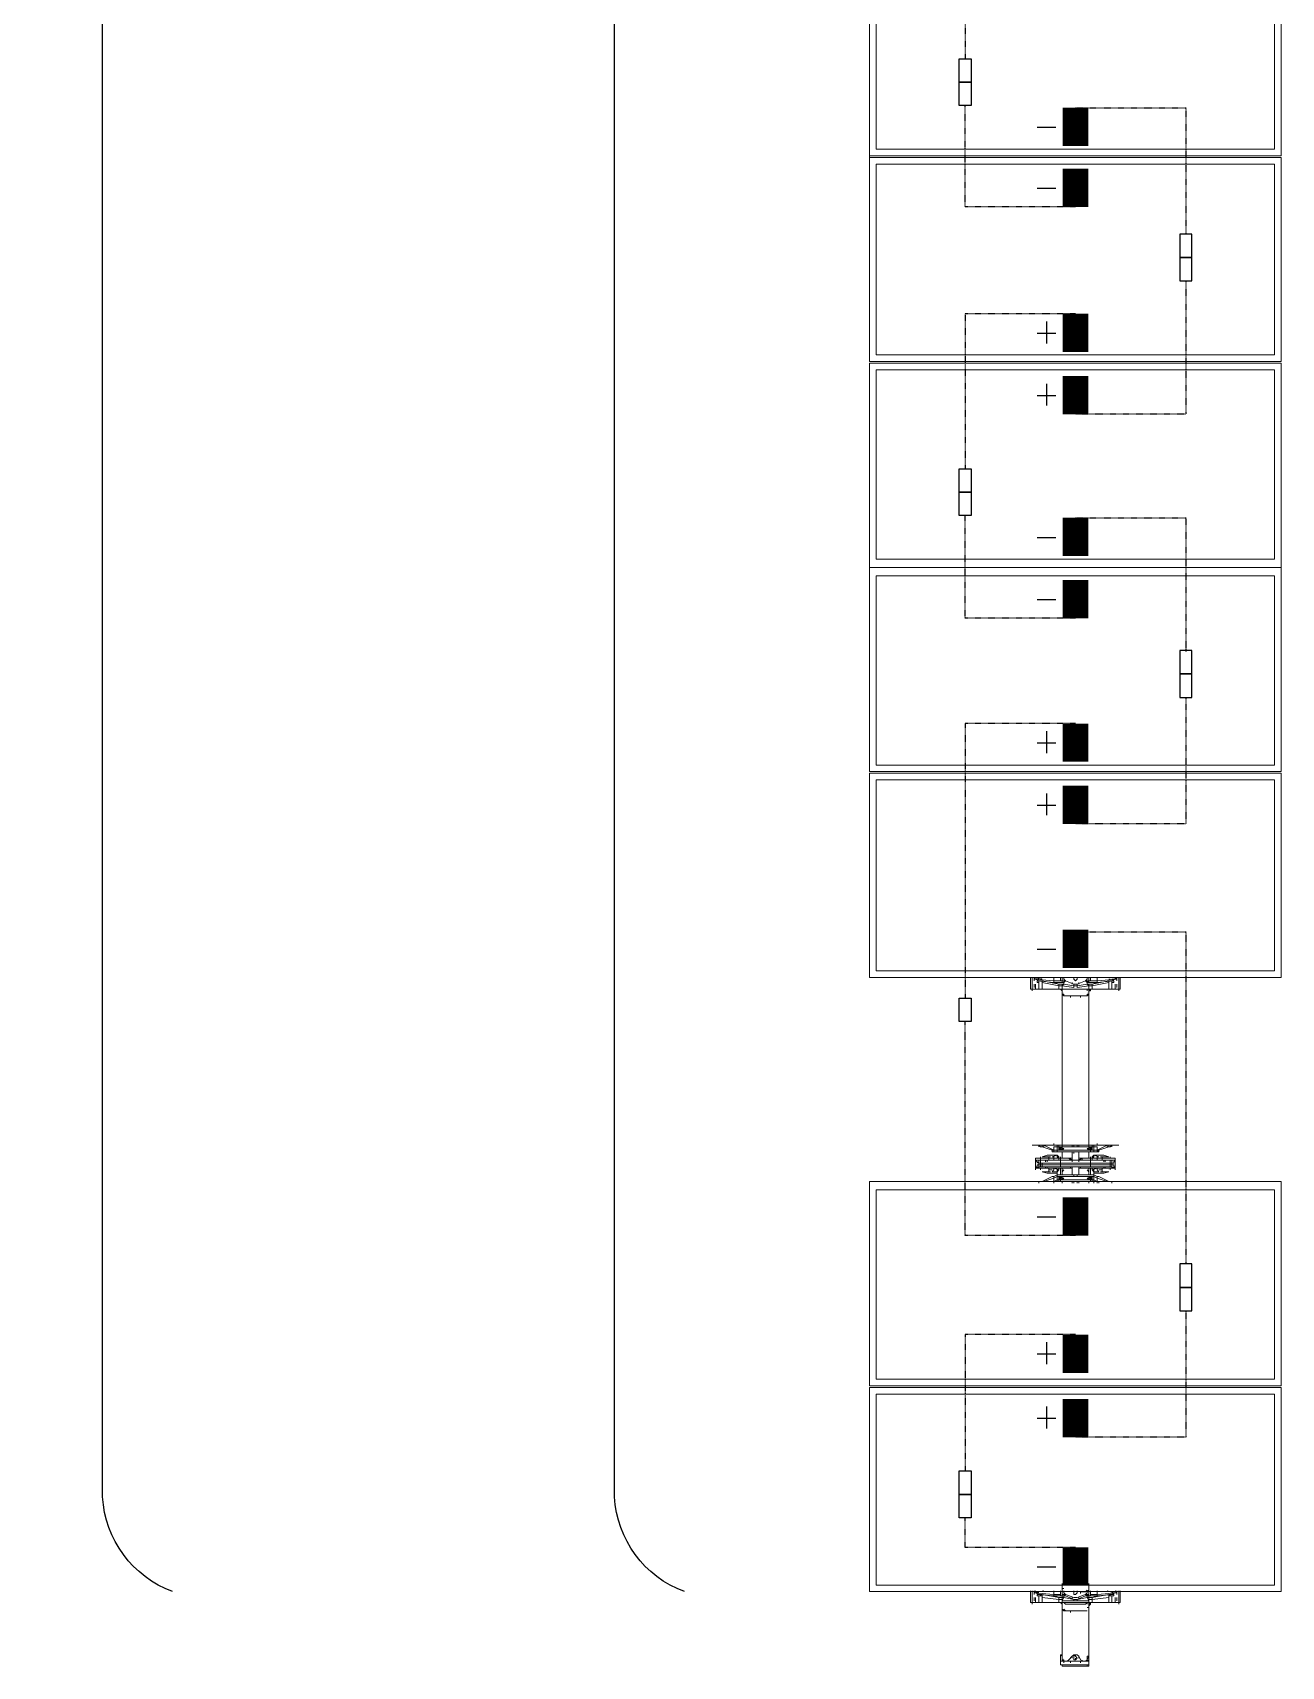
# Model space of a CAD drawing. Header units: feet. Extents: x -13743 to 68376, y -48 to 67763.
# Drawn here: x 5263.4 to 5507, y 63965.3 to 64284 of the extents above; entities that cross this region are included whole.
import ezdxf

# ---------------------------------------------------------------- set-up
doc = ezdxf.new("R2010")
doc.units = ezdxf.units.FT
doc.header["$MEASUREMENT"] = 0
doc.linetypes.add('HIDDEN', pattern=[0.375, 0.25, -0.125])
for name, color, linetype in [('E-HARN-COMP', 8, 'Continuous'), ('E-TRNK-CABL-NEG', 6, 'HIDDEN'), ('E-TRUNK-CABLE-POS', 6, 'HIDDEN'), ('G-ANNO-TEXT', 1, 'Continuous'), ('Polarity-Text', 7, 'Continuous')]:
    doc.layers.add(name, color=color, linetype=linetype)

# ---------------------------------------------------------------- blocks, each defined once
blk = doc.blocks.new('A$Ccdbb2b2c')
at = {"lineweight": 5}
for points in [[(11.3795, 0.4133), (11.9962, 0.4133), (11.9962, 0), (11.7912, 0), (11.7912, 0.4133), (11.9962, 0.4133)], [(11.5845, 0.4133), (11.5845, 0), (11.7895, 0), (11.7895, 0.4133), (11.5845, 0.4133), (11.5845, 0), (11.5845, 0.4133), (11.7895, 0.4133)], [(12.6145, 0.25), (12.6262, 0.25), (12.6262, 0.2517), (12.6145, 0.2517)], [(12.6145, 0.2467), (12.6162, 0.2483), (12.6178, 0.2483)], [(12.6145, 0.2483), (12.6162, 0.2483), (12.6178, 0.2283), (12.6195, 0.2283), (12.6178, 0.245)], [(12.6145, 0.2383), (12.6162, 0.2483)], [(12.6262, 0.2433), (12.6262, 0.24), (12.6195, 0.24), (12.6178, 0.24), (12.6178, 0.2433), (12.6162, 0.2467), (12.6162, 0.2433)], [(12.6195, 0.2433), (12.6178, 0.2433), (12.6178, 0.2417), (12.6178, 0.245), (12.6195, 0.245), (12.6195, 0.2433), (12.6262, 0.2433), (12.6262, 0.25), (12.6278, 0.25)], [(12.6245, 0.2483), (12.6212, 0.2483)], [(12.6228, 0.2467), (12.6212, 0.2467), (12.6245, 0.2467), (12.6262, 0.2467)], [(12.7828, 0.25), (12.7828, 0.2433), (12.7845, 0.2433), (12.7828, 0.2433), (12.7845, 0.2417), (12.7845, 0.24), (12.7828, 0.24), (12.7845, 0.24), (12.7845, 0.2417), (12.7828, 0.2433), (12.7828, 0.25), (12.7828, 0.1633), (12.7828, 0.17), (12.7845, 0.1717), (12.7845, 0.1733), (12.7828, 0.1733), (12.7845, 0.1733), (12.7845, 0.1717), (12.7828, 0.17), (12.7845, 0.17), (12.7828, 0.17), (12.7828, 0.1633)], [(12.7978, 0.2433), (12.7995, 0.2433), (12.8011, 0.2433), (12.7995, 0.2433), (12.7978, 0.2433), (12.7995, 0.2433), (12.7978, 0.2433), (12.7995, 0.2433), (12.7978, 0.2433), (12.7978, 0.2417), (12.7961, 0.2417), (12.7945, 0.2417), (12.7961, 0.2417), (12.7961, 0.2333), (12.7945, 0.2333), (12.7945, 0.24), (12.7928, 0.235), (12.7928, 0.225), (12.7928, 0.2267), (12.7928, 0.225), (12.7928, 0.235), (12.7945, 0.24), (12.7945, 0.2333), (12.7961, 0.2333), (12.7978, 0.2333), (12.7961, 0.2333), (12.7961, 0.23), (12.7961, 0.2333), (12.7961, 0.2417), (12.7978, 0.2417), (12.7978, 0.245), (12.7978, 0.2467), (12.7961, 0.2467), (12.7961, 0.245), (12.7961, 0.2433), (12.7961, 0.245), (12.7961, 0.2467), (12.7978, 0.2467), (12.7978, 0.245), (12.7978, 0.2433), (12.7978, 0.245), (12.7978, 0.2467), (12.8045, 0.2467), (12.8045, 0.245), (12.8028, 0.245), (12.8045, 0.245), (12.8028, 0.245), (12.8028, 0.2433), (12.8045, 0.2433), (12.8061, 0.2433), (12.8045, 0.2433), (12.8061, 0.2433), (12.8061, 0.235), (12.8061, 0.2133), (12.8061, 0.21), (12.8061, 0.2133), (12.8061, 0.2117), (12.8045, 0.2117), (12.8045, 0.21), (12.8128, 0.21), (12.8045, 0.21), (12.8061, 0.21), (12.8078, 0.21), (12.8061, 0.21), (12.8061, 0.2133), (12.8061, 0.2117), (12.8045, 0.2117), (12.8045, 0.2367), (12.8061, 0.2367), (12.8045, 0.2367), (12.8045, 0.21), (12.8061, 0.21), (12.8078, 0.21), (12.8061, 0.21), (12.8078, 0.21), (12.8061, 0.21), (12.8061, 0.2133), (12.8061, 0.235), (12.8045, 0.235), (12.8061, 0.235), (12.8061, 0.2433), (12.8045, 0.2433), (12.8028, 0.2433), (12.8011, 0.2433), (12.7995, 0.245), (12.8011, 0.245), (12.7995, 0.245), (12.8011, 0.2433), (12.8011, 0.2417), (12.8028, 0.2417), (12.8028, 0.2217), (12.8011, 0.2217), (12.8011, 0.1917), (12.8028, 0.1917), (12.8011, 0.1917), (12.7978, 0.1917), (12.7978, 0.2217), (12.7961, 0.2217), (12.7978, 0.2217), (12.7961, 0.2217), (12.7978, 0.2217), (12.7961, 0.2217), (12.7978, 0.2217), (12.7978, 0.2417), (12.8011, 0.2417), (12.8011, 0.2217)], [(12.8061, 0.2433), (12.8045, 0.2433), (12.8061, 0.2433), (12.8061, 0.245), (12.8045, 0.245), (12.8061, 0.2467), (12.8045, 0.2467), (12.7978, 0.2467), (12.7995, 0.2467)], [(12.8061, 0.2433), (12.8061, 0.245), (12.8061, 0.2433), (12.8045, 0.2433), (12.8028, 0.2433), (12.8028, 0.2417), (12.8028, 0.2217), (12.8011, 0.2217), (12.8011, 0.24), (12.8011, 0.2433), (12.8028, 0.2433), (12.8045, 0.2433), (12.8028, 0.2433), (12.8011, 0.2433), (12.8028, 0.2433), (12.8045, 0.2433), (12.8061, 0.2433), (12.8045, 0.2433), (12.8061, 0.2433), (12.8061, 0.235), (12.8061, 0.2433), (12.8061, 0.245), (12.8061, 0.2467), (12.8045, 0.245), (12.8028, 0.245), (12.8028, 0.2417), (12.8011, 0.2417), (12.8011, 0.2433), (12.7995, 0.245), (12.8011, 0.245), (12.7995, 0.245), (12.7978, 0.2467), (12.7995, 0.2467), (12.7978, 0.2467), (12.7995, 0.2467), (12.7978, 0.2467), (12.7995, 0.245), (12.8011, 0.2433), (12.8028, 0.2433), (12.8011, 0.2433), (12.8028, 0.2433), (12.8028, 0.245), (12.8045, 0.245), (12.8028, 0.245), (12.8045, 0.245), (12.8045, 0.2467), (12.8061, 0.2467), (12.8045, 0.245), (12.8061, 0.245), (12.8045, 0.2433), (12.8045, 0.2417), (12.8045, 0.2433), (12.8061, 0.245), (12.8061, 0.2467), (12.8078, 0.2467), (12.8061, 0.2467), (12.8045, 0.245), (12.8028, 0.245), (12.8028, 0.2433)], [(12.7978, 0.2467), (12.7978, 0.2467)], [(12.7978, 0.2467), (12.7978, 0.245), (12.7978, 0.2433), (12.7995, 0.2433)], [(12.7978, 0.2467), (12.7978, 0.2467)], [(12.8045, 0.2467), (12.8045, 0.2467)], [(12.8045, 0.2467), (12.8045, 0.2467)], [(12.8178, 0.2217), (12.8178, 0.2233), (12.8178, 0.225), (12.8145, 0.225), (12.8161, 0.2283), (12.8195, 0.2283), (12.8178, 0.225), (12.8195, 0.225), (12.8195, 0.2267), (12.8195, 0.225), (12.8178, 0.225), (12.8195, 0.2283), (12.8161, 0.2283), (12.8195, 0.2383), (12.8195, 0.24), (12.8195, 0.2417), (12.8195, 0.2433), (12.8195, 0.25), (12.8195, 0.2417), (12.8195, 0.24), (12.8145, 0.23), (12.8145, 0.2283), (12.8161, 0.2283), (12.8145, 0.2283), (12.8145, 0.23), (12.8195, 0.24), (12.8195, 0.2383), (12.8161, 0.2283), (12.8145, 0.2283), (12.8145, 0.23), (12.8145, 0.2283), (12.8128, 0.225), (12.8145, 0.225), (12.8145, 0.2217), (12.8145, 0.225), (12.8128, 0.225), (12.8128, 0.1883), (12.8145, 0.1883), (12.8128, 0.1883), (12.8145, 0.185), (12.8128, 0.1883), (12.8145, 0.1883), (12.8128, 0.1883), (12.8128, 0.225), (12.8111, 0.225), (12.8128, 0.225), (12.8145, 0.225), (12.8128, 0.225), (12.8145, 0.2283), (12.8161, 0.2283), (12.8145, 0.225), (12.8178, 0.225), (12.8178, 0.2233), (12.8195, 0.2233), (12.8195, 0.19), (12.8178, 0.19), (12.8178, 0.1883), (12.8195, 0.1883), (12.8195, 0.1867), (12.8195, 0.1883), (12.8178, 0.1883), (12.8178, 0.19), (12.8178, 0.1917), (12.8195, 0.1917), (12.8178, 0.1917), (12.8178, 0.1933), (12.8178, 0.22), (12.8178, 0.2217), (12.8195, 0.2217)], [(12.8195, 0.1633), (12.8195, 0.17), (12.8211, 0.17), (12.8195, 0.17), (12.8195, 0.1717), (12.8195, 0.1733), (12.8195, 0.175), (12.8161, 0.185), (12.8195, 0.185), (12.8178, 0.1883), (12.8145, 0.1883), (12.8161, 0.185), (12.8145, 0.185), (12.8145, 0.1833), (12.8195, 0.1733), (12.8145, 0.1833), (12.8145, 0.185), (12.8161, 0.185), (12.8145, 0.185), (12.8145, 0.1833), (12.8145, 0.185), (12.8161, 0.185), (12.8145, 0.1883), (12.8178, 0.1883), (12.8195, 0.185), (12.8161, 0.185), (12.8195, 0.175), (12.8195, 0.1733), (12.8195, 0.1717), (12.8195, 0.17), (12.8195, 0.1633), (12.8195, 0.25)], [(13.2305, 0.25), (13.2422, 0.25), (13.2422, 0.2517), (13.2305, 0.2517)], [(13.2305, 0.2467), (13.2322, 0.2483), (13.2339, 0.2483)], [(13.2305, 0.2483), (13.2322, 0.2483), (13.2339, 0.2283), (13.2355, 0.2283), (13.2339, 0.245)], [(13.2305, 0.2383), (13.2322, 0.2483)], [(13.2339, 0.2433), (13.2322, 0.2467), (13.2322, 0.2433)], [(13.2355, 0.24), (13.2355, 0.2433), (13.2355, 0.2417), (13.2339, 0.2417), (13.2339, 0.245), (13.2355, 0.245), (13.2355, 0.2433), (13.2422, 0.2433), (13.2422, 0.25), (13.2439, 0.25)], [(13.2405, 0.2483), (13.2372, 0.2483)], [(13.2389, 0.2467), (13.2372, 0.2467), (13.2405, 0.2467), (13.2422, 0.2467)], [(12.6162, 0.24), (12.6162, 0.2417)], [(12.6178, 0.24), (12.6212, 0.2233), (12.6228, 0.2233), (12.6195, 0.24)], [(12.6262, 0.24), (12.6262, 0.2233), (12.6228, 0.2233), (12.6228, 0.22), (12.6212, 0.22), (12.6212, 0.2233), (12.6228, 0.2233), (12.6212, 0.2233), (12.6195, 0.2283), (12.6195, 0.2183), (12.6212, 0.2183), (12.6228, 0.2083), (12.6212, 0.2083), (12.6212, 0.205), (12.6228, 0.205), (12.6228, 0.2083), (12.6245, 0.2083), (12.6228, 0.22)], [(12.7828, 0.2383), (12.7845, 0.2383), (12.7845, 0.24), (12.7878, 0.23), (12.7878, 0.2283), (12.7878, 0.225), (12.7845, 0.225), (12.7828, 0.225), (12.7828, 0.2267), (12.7828, 0.225), (12.7828, 0.2233), (12.7845, 0.2233), (12.7845, 0.225), (12.7845, 0.2233)], [(12.7861, 0.1917), (12.7845, 0.1917), (12.7845, 0.1933), (12.7861, 0.1933), (12.7861, 0.195), (12.7878, 0.1933), (12.7878, 0.22), (12.7878, 0.2217), (12.7861, 0.2233), (12.7861, 0.2217), (12.7878, 0.2217), (12.7878, 0.225), (12.7895, 0.225), (12.7895, 0.2283), (12.7878, 0.2283), (12.7828, 0.2383)], [(12.7845, 0.2433), (12.7845, 0.2433)], [(12.7845, 0.2433), (12.7845, 0.2433)], [(12.7845, 0.24), (12.7845, 0.24)], [(12.7845, 0.24), (12.7845, 0.24)], [(12.7978, 0.21), (12.7961, 0.21), (12.7978, 0.21), (12.7995, 0.21), (12.7978, 0.21), (12.7961, 0.21), (12.7961, 0.2133), (12.7978, 0.21), (12.7895, 0.21), (12.7978, 0.21), (12.7961, 0.2133), (12.7961, 0.235), (12.7961, 0.2433), (12.7961, 0.235), (12.7961, 0.2133), (12.7978, 0.2117), (12.7978, 0.2367), (12.7995, 0.2367), (12.7978, 0.2367), (12.7978, 0.2117), (12.7961, 0.2133), (12.7961, 0.21)], [(12.7945, 0.235), (12.7945, 0.235)], [(12.7945, 0.235), (12.7945, 0.235)], [(12.8011, 0.2433), (12.8011, 0.24), (12.8028, 0.24), (12.8011, 0.24), (12.8011, 0.2217), (12.7978, 0.2217), (12.7978, 0.2417), (12.8011, 0.2417), (12.8011, 0.2217), (12.8028, 0.2217), (12.8045, 0.2217), (12.8045, 0.1917), (12.8045, 0.1717), (12.8028, 0.1717), (12.8028, 0.1917), (12.8028, 0.1717), (12.8045, 0.1717), (12.8045, 0.1917), (12.8028, 0.1917), (12.8028, 0.2217)], [(12.7995, 0.245), (12.8011, 0.245)], [(12.7995, 0.245), (12.8011, 0.245)], [(12.8045, 0.2217), (12.8045, 0.2417), (12.8028, 0.2417)], [(12.8045, 0.2217), (12.8045, 0.2417), (12.8028, 0.2417)], [(12.8028, 0.24), (12.8045, 0.24)], [(12.8028, 0.24), (12.8045, 0.24)], [(12.8078, 0.24), (12.8078, 0.24)], [(12.8078, 0.24), (12.8078, 0.24)], [(12.8095, 0.235), (12.8095, 0.235)], [(12.8095, 0.235), (12.8095, 0.235)], [(12.8195, 0.2433), (12.8195, 0.2433)], [(12.8195, 0.24), (12.8195, 0.24)], [(12.8195, 0.24), (12.8195, 0.24)], [(13.2339, 0.2417), (13.2339, 0.24), (13.2372, 0.24), (13.2422, 0.24), (13.2422, 0.2433)], [(13.2339, 0.24), (13.2372, 0.2233), (13.2389, 0.2233), (13.2372, 0.24)], [(13.2422, 0.24), (13.2422, 0.2233), (13.2389, 0.2233), (13.2372, 0.2233), (13.2355, 0.2283), (13.2355, 0.2183), (13.2372, 0.2183), (13.2389, 0.2083), (13.2405, 0.2083)], [(12.6145, 0.2283), (12.6178, 0.2283), (12.6178, 0.2183), (12.6195, 0.2183), (12.6178, 0.2167), (12.6212, 0.2083), (12.6212, 0.205), (12.6178, 0.1967), (12.6195, 0.195), (12.6212, 0.195)], [(12.6178, 0.2217), (12.6145, 0.2217)], [(12.6145, 0.22), (12.6178, 0.22), (12.6195, 0.22)], [(12.6178, 0.1967), (12.6178, 0.195), (12.6195, 0.195), (12.6178, 0.195), (12.6195, 0.195), (12.6178, 0.1933), (12.6178, 0.1967), (12.6212, 0.205), (12.6212, 0.2083), (12.6178, 0.2167), (12.6178, 0.2183), (12.6195, 0.2183), (12.6178, 0.2183), (12.6178, 0.2167), (12.6162, 0.2183), (12.6145, 0.2183)], [(12.6178, 0.22), (12.6178, 0.2167)], [(12.6195, 0.2183), (12.6178, 0.2183), (12.6195, 0.2183)], [(12.6212, 0.22), (12.6212, 0.2183), (12.6228, 0.22), (12.6262, 0.22), (12.6262, 0.2233)], [(12.6278, 0.195), (12.6262, 0.195), (12.6262, 0.2183), (12.6262, 0.22), (12.6262, 0.2217)], [(12.7845, 0.22), (12.7845, 0.1933), (12.7828, 0.1933), (12.6328, 0.1933), (12.6278, 0.1933), (12.6295, 0.1933), (12.6312, 0.1933), (12.6295, 0.1933), (12.6278, 0.1933), (12.6262, 0.1917), (12.6278, 0.1917), (12.6278, 0.1933), (12.6312, 0.1933)], [(12.6262, 0.2183), (12.6262, 0.1933), (12.6262, 0.19)], [(12.7845, 0.1933), (12.7845, 0.22), (12.7828, 0.22), (12.6312, 0.22), (12.6295, 0.22), (12.6312, 0.22), (12.6328, 0.2183), (12.6328, 0.2167), (12.6328, 0.2183), (12.6312, 0.2183), (12.6328, 0.2183), (12.6312, 0.2183), (12.6312, 0.22), (12.6295, 0.22), (12.6278, 0.22), (12.6328, 0.22)], [(12.6295, 0.22), (12.6278, 0.22)], [(12.6295, 0.2183), (12.6295, 0.2183)], [(12.6328, 0.2117), (12.6328, 0.2167), (12.6328, 0.1967), (12.6328, 0.195), (12.6312, 0.1933), (12.6295, 0.1933), (12.6312, 0.1933), (12.6312, 0.195), (12.6328, 0.195)], [(12.7845, 0.2233), (12.7845, 0.2217), (12.7861, 0.2217), (12.7878, 0.2217), (12.7878, 0.225), (12.7895, 0.225), (12.7895, 0.1883), (12.7878, 0.1883), (12.7895, 0.1883), (12.7895, 0.185), (12.7878, 0.1833), (12.7895, 0.1833), (12.7895, 0.185), (12.7878, 0.185)], [(12.7861, 0.2217), (12.7878, 0.2217)], [(12.7861, 0.2217), (12.7878, 0.2217)], [(12.7861, 0.2217), (12.7878, 0.2217)], [(12.7861, 0.2217), (12.7878, 0.2217)], [(12.7861, 0.2217), (12.7878, 0.2217)], [(12.7861, 0.2217), (12.7878, 0.2217)], [(12.7878, 0.225), (12.7878, 0.225)], [(12.7878, 0.225), (12.7878, 0.225)], [(12.7895, 0.225), (12.7895, 0.225)], [(12.7895, 0.225), (12.7895, 0.225)], [(12.7978, 0.1917), (12.7978, 0.2217), (12.8011, 0.2217), (12.8011, 0.1917), (12.8011, 0.1717), (12.8011, 0.17), (12.7995, 0.17), (12.7978, 0.17), (12.7995, 0.17), (12.8011, 0.17)], [(12.8011, 0.1917), (12.8011, 0.2217), (12.8011, 0.1917)], [(12.8028, 0.2217), (12.8028, 0.1917), (12.8045, 0.1917)], [(12.8028, 0.2217), (12.8045, 0.2217), (12.8045, 0.1917)], [(12.8078, 0.2217), (12.8095, 0.2217)], [(12.8128, 0.225), (12.8128, 0.225)], [(12.8128, 0.225), (12.8128, 0.225)], [(12.8145, 0.225), (12.8145, 0.225)], [(12.8145, 0.225), (12.8145, 0.225)], [(12.8145, 0.2217), (12.8145, 0.22), (12.8161, 0.22), (12.8178, 0.22), (12.8178, 0.2217), (12.8178, 0.2233), (12.8161, 0.2233), (12.8145, 0.2233), (12.8145, 0.2217), (12.8145, 0.22), (12.8161, 0.22)], [(12.8161, 0.2217), (12.8145, 0.2217)], [(12.8145, 0.2217), (12.8145, 0.22), (12.8161, 0.22)], [(12.8161, 0.2217), (12.8145, 0.2217)], [(12.8178, 0.2217), (12.8161, 0.2233), (12.8161, 0.2217)], [(12.8161, 0.2217), (12.8161, 0.2233), (12.8178, 0.2217)], [(12.8161, 0.2217), (12.8178, 0.2217)], [(12.8161, 0.2217), (12.8178, 0.2217)], [(12.8161, 0.2217), (12.8178, 0.2217)], [(12.8161, 0.2217), (12.8178, 0.2217)], [(12.8161, 0.2217), (12.8178, 0.2217)], [(12.8161, 0.2217), (12.8178, 0.2217)], [(12.8161, 0.2217), (12.8178, 0.2217)], [(12.8161, 0.2217), (12.8178, 0.2217)], [(12.8161, 0.2217), (12.8178, 0.2217)], [(12.8161, 0.2217), (12.8178, 0.2217)], [(12.8161, 0.2217), (12.8178, 0.2217)], [(12.8161, 0.2217), (12.8178, 0.2217)], [(12.8161, 0.2217), (12.8178, 0.2217)], [(12.8161, 0.2217), (12.8178, 0.2217)], [(13.2279, 0.2183), (13.2279, 0.22), (13.2262, 0.22), (13.2279, 0.22), (13.2262, 0.22), (13.2279, 0.22), (13.2262, 0.22), (13.2229, 0.22), (13.2778, 0.22), (13.2961, 0.22), (13.2995, 0.22), (13.2978, 0.22), (13.2961, 0.22), (13.2978, 0.22), (13.2961, 0.22), (13.2945, 0.22), (13.2945, 0.2217), (13.2995, 0.2217), (13.3045, 0.2217), (13.3011, 0.2217), (13.3011, 0.215), (13.2995, 0.2133), (13.2961, 0.21)], [(13.2355, 0.2167), (13.2355, 0.2183), (13.2355, 0.2217), (13.2339, 0.2217), (13.2339, 0.2283), (13.2305, 0.2283)], [(13.2339, 0.2217), (13.2305, 0.2217)], [(13.2355, 0.22), (13.2339, 0.22), (13.2305, 0.22)], [(13.2389, 0.2083), (13.2389, 0.205), (13.2389, 0.2083), (13.2355, 0.2167), (13.2355, 0.2183), (13.2339, 0.2167), (13.2322, 0.2183), (13.2305, 0.2183)], [(13.2339, 0.22), (13.2339, 0.2167), (13.2372, 0.2083), (13.2372, 0.205), (13.2339, 0.1967), (13.2339, 0.1933), (13.2355, 0.195), (13.2372, 0.195), (13.2355, 0.195), (13.2355, 0.1967), (13.2389, 0.205)], [(13.2355, 0.2183), (13.2372, 0.2183)], [(13.2355, 0.2183), (13.2372, 0.2183)], [(13.2372, 0.22), (13.2372, 0.2183), (13.2405, 0.22), (13.2389, 0.22), (13.2422, 0.22), (13.2422, 0.2233)], [(13.2405, 0.205), (13.2405, 0.2083), (13.2405, 0.22)], [(13.2489, 0.22), (13.2439, 0.22), (13.2422, 0.2217), (13.2439, 0.22), (13.2455, 0.22), (13.2489, 0.22), (13.2505, 0.2183), (13.2505, 0.2167), (13.2489, 0.2183), (13.2505, 0.2183), (13.2489, 0.2183)], [(13.2472, 0.22), (13.2455, 0.22), (13.2472, 0.22), (13.2455, 0.22), (13.2422, 0.22), (13.2422, 0.2217)], [(13.2422, 0.22), (13.2422, 0.2183), (13.2422, 0.1933)], [(13.2422, 0.2183), (13.2439, 0.2167), (13.2439, 0.1967), (13.2422, 0.195), (13.2439, 0.195)], [(13.2505, 0.195), (13.2505, 0.1967), (13.2505, 0.2167), (13.2505, 0.2117)], [(13.3011, 0.22), (13.2895, 0.22)], [(13.3028, 0.2183), (13.3011, 0.2183), (13.2995, 0.22), (13.2961, 0.22), (13.2945, 0.2217), (13.2961, 0.2217)], [(13.2961, 0.22), (13.2978, 0.22), (13.2961, 0.22)], [(13.2961, 0.22), (13.2978, 0.22)], [(13.2978, 0.2183), (13.2978, 0.2183)], [(13.3011, 0.195), (13.3011, 0.1967), (13.3011, 0.2167), (13.3011, 0.2117)], [(13.3045, 0.1933), (13.3061, 0.1933), (13.3061, 0.22), (13.3045, 0.22), (13.3061, 0.22), (13.3061, 0.195), (13.3045, 0.195)], [(12.6145, 0.205), (12.6162, 0.205), (12.6178, 0.2067), (12.6162, 0.2083), (12.6145, 0.2083)], [(12.6195, 0.21), (12.6212, 0.21)], [(12.6212, 0.2033), (12.6195, 0.2033)], [(12.6312, 0.195), (12.6328, 0.195), (12.6328, 0.1967), (12.6328, 0.2017), (12.6345, 0.2017)], [(12.6328, 0.2017), (12.6328, 0.2117), (12.6345, 0.2117)], [(12.7911, 0.2083), (12.7895, 0.2083), (12.7895, 0.205), (12.7895, 0.2083)], [(12.7961, 0.2033), (12.7978, 0.2033)], [(12.7961, 0.2033), (12.7978, 0.2033)], [(12.7978, 0.2033), (12.7995, 0.2033)], [(12.7978, 0.2033), (12.7995, 0.2033)], [(12.8011, 0.1683), (12.7995, 0.1683), (12.8011, 0.1683), (12.8011, 0.1717), (12.8028, 0.1717), (12.8028, 0.1683), (12.8045, 0.1683), (12.8028, 0.1683), (12.8045, 0.1683), (12.8061, 0.1667), (12.8045, 0.1683), (12.8028, 0.1683), (12.8028, 0.1717), (12.8045, 0.1717), (12.8045, 0.17), (12.8061, 0.17), (12.8045, 0.17), (12.8061, 0.17), (12.8061, 0.1783), (12.8061, 0.2), (12.8061, 0.2017), (12.8045, 0.2017), (12.8045, 0.1767), (12.8061, 0.1767), (12.8045, 0.1767), (12.8045, 0.2017), (12.8045, 0.2033), (12.8061, 0.2033)], [(12.8045, 0.17), (12.8061, 0.17), (12.8061, 0.1683), (12.8061, 0.1667), (12.8045, 0.1667), (12.8061, 0.1667), (12.8045, 0.1683), (12.8028, 0.1683), (12.8045, 0.1683), (12.8045, 0.1667), (12.8045, 0.1683), (12.8028, 0.1683), (12.8045, 0.1683), (12.8061, 0.1667), (12.8061, 0.1683), (12.8061, 0.17), (12.8045, 0.17), (12.8061, 0.17), (12.8045, 0.17), (12.8028, 0.17), (12.8011, 0.17), (12.8028, 0.17), (12.8011, 0.17), (12.8028, 0.17), (12.8045, 0.17), (12.8028, 0.17), (12.8011, 0.17), (12.8028, 0.17), (12.8045, 0.17), (12.8061, 0.17), (12.8061, 0.1783), (12.8061, 0.2), (12.8061, 0.2017), (12.8045, 0.2017), (12.8045, 0.2033), (12.8061, 0.2033), (12.8078, 0.2033), (12.8061, 0.2033), (12.8078, 0.2033), (12.8061, 0.2033), (12.8078, 0.2033), (12.8061, 0.2033), (12.8078, 0.2033), (12.8061, 0.2033), (12.8045, 0.2033), (12.8128, 0.2033), (12.8045, 0.2033), (12.8061, 0.2033), (12.8061, 0.2), (12.8061, 0.2033), (12.8078, 0.2033)], [(12.8145, 0.205), (12.8128, 0.205), (12.8128, 0.2083), (12.8145, 0.2083)], [(12.8128, 0.205), (12.8128, 0.2083)], [(13.2329, 0.2017), (13.2312, 0.2017), (13.2312, 0.1967), (13.2296, 0.195), (13.2312, 0.195), (13.2296, 0.1933), (13.2262, 0.1933), (13.2279, 0.1933), (13.2262, 0.1933), (13.2279, 0.1933), (13.2262, 0.1933), (13.2229, 0.1933), (13.2778, 0.1933), (13.2961, 0.1933), (13.2945, 0.1933), (13.2961, 0.1933), (13.2978, 0.1933)], [(13.2305, 0.205), (13.2322, 0.205), (13.2339, 0.2067), (13.2339, 0.2083), (13.2322, 0.2083), (13.2305, 0.2083)], [(13.2372, 0.21), (13.2389, 0.21)], [(13.2389, 0.2033), (13.2372, 0.2033)], [(13.2505, 0.2017), (13.2505, 0.2117), (13.2522, 0.2117)], [(13.2845, 0.1933), (13.3045, 0.1933), (13.2995, 0.1933), (13.2945, 0.1933), (13.2961, 0.1933), (13.2978, 0.1933), (13.2961, 0.1933), (13.2978, 0.1933), (13.2961, 0.1933), (13.2995, 0.1933), (13.3011, 0.195), (13.2995, 0.195), (13.3011, 0.1967), (13.3011, 0.2017), (13.3028, 0.2017)], [(13.2978, 0.21), (13.2961, 0.21), (13.2945, 0.2083), (13.2945, 0.2067), (13.2945, 0.205), (13.2961, 0.2033)], [(13.2961, 0.2067), (13.2961, 0.2067)], [(13.2978, 0.2033), (13.2961, 0.2033), (13.2995, 0.2017), (13.3011, 0.1983), (13.3011, 0.1933)], [(13.2995, 0.2067), (13.2995, 0.2067)], [(13.3011, 0.2017), (13.3011, 0.2117), (13.3028, 0.2117)], [(12.6145, 0.185), (12.6178, 0.185), (12.6178, 0.195), (12.6195, 0.195), (12.6178, 0.195), (12.6178, 0.1967), (12.6162, 0.195), (12.6145, 0.195)], [(12.6212, 0.1933), (12.6212, 0.195), (12.6195, 0.195), (12.6195, 0.185), (12.6178, 0.185), (12.6162, 0.165), (12.6145, 0.165)], [(12.6145, 0.1933), (12.6178, 0.1933), (12.6195, 0.1933)], [(12.6145, 0.1917), (12.6178, 0.1917)], [(12.6162, 0.17), (12.6162, 0.1667), (12.6178, 0.17), (12.6178, 0.1733), (12.6195, 0.1733), (12.6228, 0.19), (12.6212, 0.19), (12.6178, 0.1733)], [(12.6278, 0.1633), (12.6262, 0.1633), (12.6262, 0.17), (12.6195, 0.17), (12.6195, 0.1683), (12.6178, 0.1683), (12.6195, 0.185), (12.6212, 0.19), (12.6228, 0.19), (12.6212, 0.19), (12.6212, 0.1933), (12.6228, 0.1933), (12.6245, 0.1933)], [(12.6262, 0.1733), (12.6262, 0.19), (12.6228, 0.19), (12.6228, 0.1933), (12.6262, 0.1933), (12.6262, 0.1917)], [(12.6295, 0.195), (12.6295, 0.195)], [(12.7845, 0.1917), (12.7845, 0.1933), (12.7861, 0.1933)], [(12.7861, 0.1917), (12.7845, 0.1917)], [(12.7845, 0.19), (12.7845, 0.1917)], [(12.7845, 0.1917), (12.7861, 0.1917)], [(12.7845, 0.19), (12.7845, 0.1917)], [(12.7878, 0.1933), (12.7861, 0.195), (12.7861, 0.1933)], [(12.7861, 0.1917), (12.7878, 0.1917)], [(12.7861, 0.1917), (12.7878, 0.1917)], [(12.7861, 0.1917), (12.7878, 0.1917)], [(12.7861, 0.1917), (12.7878, 0.1917)], [(12.7861, 0.1917), (12.7861, 0.19), (12.7878, 0.1917)], [(12.7861, 0.1917), (12.7878, 0.1917)], [(12.7861, 0.1917), (12.7878, 0.1917)], [(12.7861, 0.1917), (12.7878, 0.1917)], [(12.7861, 0.1917), (12.7878, 0.1917)], [(12.7861, 0.1917), (12.7878, 0.1917)], [(12.7861, 0.1917), (12.7878, 0.1917)], [(12.7861, 0.1917), (12.7878, 0.1917)], [(12.7861, 0.1917), (12.7878, 0.1917)], [(12.7878, 0.1917), (12.7861, 0.19), (12.7861, 0.1917)], [(12.7878, 0.1917), (12.7878, 0.1933)], [(12.7878, 0.1917), (12.7895, 0.1917)], [(12.7878, 0.1917), (12.7878, 0.1883)], [(12.7895, 0.185), (12.7895, 0.1883), (12.7878, 0.1883)], [(12.7878, 0.1883), (12.7878, 0.1883)], [(12.7878, 0.1883), (12.7878, 0.1883)], [(12.7895, 0.185), (12.7878, 0.185)], [(12.7895, 0.1883), (12.7895, 0.1883)], [(12.7895, 0.1883), (12.7895, 0.1883)], [(12.7945, 0.1883), (12.7928, 0.1883), (12.7945, 0.19), (12.7928, 0.1883), (12.7945, 0.19), (12.7928, 0.1883), (12.7928, 0.1783), (12.7928, 0.1883)], [(12.7961, 0.1917), (12.7945, 0.1917)], [(12.7945, 0.1917), (12.7961, 0.1917)], [(12.7961, 0.1917), (12.7978, 0.1917)], [(12.7961, 0.1917), (12.7978, 0.1917)], [(12.7961, 0.1917), (12.7978, 0.1917)], [(12.8011, 0.1917), (12.8011, 0.1717), (12.7978, 0.1717), (12.7978, 0.1917)], [(12.8011, 0.1717), (12.8011, 0.1917)], [(12.8011, 0.1917), (12.8028, 0.1917)], [(12.8128, 0.1883), (12.8128, 0.1883)], [(12.8128, 0.1883), (12.8128, 0.1883)], [(12.8145, 0.1917), (12.8161, 0.1917)], [(12.8145, 0.1883), (12.8145, 0.1917)], [(12.8161, 0.1917), (12.8145, 0.1917)], [(12.8145, 0.1883), (12.8145, 0.1917)], [(12.8145, 0.1883), (12.8145, 0.1883)], [(12.8161, 0.1917), (12.8178, 0.1917)], [(12.8161, 0.1917), (12.8178, 0.1917)], [(12.8161, 0.1917), (12.8178, 0.1917)], [(12.8161, 0.1917), (12.8178, 0.1917)], [(12.8161, 0.1917), (12.8178, 0.1917)], [(12.8161, 0.1917), (12.8178, 0.1917)], [(12.8178, 0.1917), (12.8161, 0.19), (12.8161, 0.1917)], [(12.8161, 0.1917), (12.8178, 0.1917)], [(12.8161, 0.1917), (12.8178, 0.1917)], [(12.8161, 0.1917), (12.8178, 0.1917)], [(12.8161, 0.1917), (12.8178, 0.1917)], [(12.8161, 0.1917), (12.8178, 0.1917)], [(12.8161, 0.1917), (12.8178, 0.1917)], [(12.8161, 0.1917), (12.8178, 0.1917)], [(12.8161, 0.1917), (12.8178, 0.1917)], [(12.8161, 0.1917), (12.8178, 0.1917)], [(12.8211, 0.185), (12.8195, 0.185), (12.8195, 0.1833), (12.8195, 0.185)], [(12.8211, 0.1833), (12.8195, 0.1833)], [(13.2305, 0.185), (13.2339, 0.185), (13.2339, 0.1917), (13.2355, 0.1917), (13.2355, 0.195), (13.2339, 0.1967), (13.2322, 0.195), (13.2305, 0.195)], [(13.2305, 0.1933), (13.2339, 0.1933), (13.2355, 0.1933)], [(13.2305, 0.1917), (13.2339, 0.1917)], [(13.2339, 0.1683), (13.2355, 0.185), (13.2339, 0.185), (13.2322, 0.165), (13.2305, 0.165)], [(13.2339, 0.1733), (13.2372, 0.19), (13.2389, 0.19), (13.2389, 0.1933), (13.2422, 0.1933), (13.2422, 0.19)], [(13.2355, 0.1967), (13.2355, 0.195), (13.2372, 0.195), (13.2355, 0.195)], [(13.2405, 0.1933), (13.2389, 0.1933), (13.2372, 0.1933), (13.2372, 0.19), (13.2389, 0.19), (13.2372, 0.19), (13.2355, 0.185), (13.2355, 0.195), (13.2372, 0.195), (13.2372, 0.1933)], [(13.2372, 0.1733), (13.2389, 0.19), (13.2422, 0.19), (13.2422, 0.1733)], [(13.2472, 0.195), (13.2472, 0.1933), (13.2455, 0.1933), (13.2439, 0.1933), (13.2422, 0.1917), (13.2439, 0.1917), (13.2455, 0.1933), (13.2489, 0.1933)], [(13.2422, 0.1917), (13.2422, 0.1933), (13.2455, 0.1933), (13.2472, 0.1933), (13.2455, 0.1933), (13.2472, 0.1933)], [(13.2945, 0.1933), (13.2961, 0.1933), (13.2961, 0.195), (13.2978, 0.195), (13.2995, 0.195), (13.2961, 0.1933)], [(12.6162, 0.165), (12.6145, 0.1683), (12.6145, 0.175)], [(12.6145, 0.1667), (12.6162, 0.165), (12.6178, 0.165), (12.6162, 0.165), (12.6178, 0.165)], [(12.6162, 0.1717), (12.6162, 0.1733)], [(12.6178, 0.1683), (12.6178, 0.1717), (12.6178, 0.17), (12.6195, 0.17)], [(12.6262, 0.17), (12.6262, 0.1733), (12.6195, 0.1733)], [(12.6228, 0.1667), (12.6212, 0.1667), (12.6245, 0.1667), (12.6262, 0.1667)], [(12.6212, 0.165), (12.6245, 0.165)], [(12.7845, 0.1733), (12.7845, 0.1733)], [(12.7845, 0.1733), (12.7845, 0.1733)], [(12.7845, 0.17), (12.7845, 0.17)], [(12.7845, 0.17), (12.7845, 0.17)], [(12.7945, 0.1783), (12.7945, 0.1783)], [(12.7945, 0.1783), (12.7945, 0.1783)], [(12.7978, 0.17), (12.7995, 0.17)], [(12.7978, 0.1683), (12.7978, 0.17)], [(12.7978, 0.17), (12.7995, 0.17)], [(12.7978, 0.17), (12.7995, 0.17)], [(12.7978, 0.17), (12.7995, 0.17)], [(12.7978, 0.1683), (12.7978, 0.17)], [(12.7995, 0.1683), (12.7978, 0.1667)], [(12.7978, 0.1667), (12.7978, 0.1683)], [(12.7995, 0.1683), (12.7978, 0.1667)], [(12.7978, 0.1667), (12.7978, 0.1683)], [(12.7978, 0.1667), (12.7995, 0.1667)], [(12.7978, 0.1667), (12.7995, 0.1667)], [(12.7978, 0.1667), (12.7995, 0.1667)], [(12.7978, 0.1667), (12.7978, 0.1667)], [(12.7978, 0.1667), (12.7995, 0.1667)], [(12.7978, 0.1667), (12.7995, 0.1667)], [(12.7978, 0.1667), (12.7995, 0.1667)], [(12.7978, 0.1667), (12.7978, 0.1667)], [(12.7995, 0.17), (12.8011, 0.17)], [(12.7995, 0.17), (12.8011, 0.17)], [(12.7995, 0.1683), (12.8011, 0.1683)], [(12.7995, 0.1683), (12.8011, 0.1683)], [(12.8011, 0.1683), (12.7995, 0.1683)], [(12.7995, 0.1683), (12.8011, 0.1683)], [(12.7995, 0.1683), (12.8011, 0.1683)], [(12.7995, 0.1683), (12.8011, 0.1683)], [(12.8045, 0.1667), (12.7995, 0.1667)], [(12.8045, 0.1667), (12.7995, 0.1667)], [(12.8061, 0.17), (12.8061, 0.1783), (12.8045, 0.1783), (12.8061, 0.1783), (12.8061, 0.17), (12.8061, 0.1683), (12.8045, 0.17), (12.8028, 0.17), (12.8011, 0.17)], [(12.8011, 0.1717), (12.8028, 0.1717)], [(12.8011, 0.1717), (12.8011, 0.1683)], [(12.8011, 0.17), (12.8011, 0.1717)], [(12.8011, 0.17), (12.8028, 0.17)], [(12.8011, 0.17), (12.8028, 0.17)], [(12.8028, 0.1717), (12.8045, 0.1717)], [(12.8028, 0.17), (12.8045, 0.17)], [(12.8061, 0.1683), (12.8045, 0.17), (12.8045, 0.1717)], [(12.8061, 0.1683), (12.8061, 0.17), (12.8045, 0.17)], [(12.8045, 0.1667), (12.8045, 0.1667)], [(12.8045, 0.1667), (12.8045, 0.1667)], [(12.8061, 0.1717), (12.8078, 0.1717)], [(12.8061, 0.1667), (12.8078, 0.1667)], [(12.8061, 0.1667), (12.8078, 0.1667)], [(12.8078, 0.1733), (12.8078, 0.1733)], [(12.8078, 0.1733), (12.8078, 0.1733)], [(12.8095, 0.1783), (12.8095, 0.1783)], [(12.8095, 0.1783), (12.8095, 0.1783)], [(12.8195, 0.1733), (12.8195, 0.1733)], [(12.8195, 0.1733), (12.8195, 0.1733)], [(13.2322, 0.165), (13.2322, 0.1683), (13.2305, 0.175)], [(13.2305, 0.1667), (13.2322, 0.165), (13.2339, 0.165), (13.2322, 0.165), (13.2339, 0.165)], [(13.2322, 0.17), (13.2322, 0.1667), (13.2339, 0.17)], [(13.2439, 0.1633), (13.2422, 0.1633), (13.2422, 0.17), (13.2355, 0.17), (13.2355, 0.1683), (13.2339, 0.1683), (13.2339, 0.1717), (13.2339, 0.1733), (13.2372, 0.1733), (13.2422, 0.1733), (13.2422, 0.17)], [(13.2339, 0.1717), (13.2355, 0.1717), (13.2355, 0.17), (13.2355, 0.1733)], [(13.2389, 0.1667), (13.2372, 0.1667), (13.2405, 0.1667), (13.2422, 0.1667)], [(13.2372, 0.165), (13.2405, 0.165)], [(12.6145, 0.1617), (12.6262, 0.1617), (12.6262, 0.1633), (12.6145, 0.1633)], [(13.2305, 0.1617), (13.2422, 0.1617), (13.2422, 0.1633), (13.2305, 0.1633)]]:
    blk.add_lwpolyline(points, dxfattribs=at)
for points in [[(11.9978, 0.4133), (12.2028, 0.4133), (12.2028, 0), (12.4078, 0), (12.4078, 0.4133), (12.2028, 0.4133), (12.2028, 0), (11.9978, 0)], [(12.6145, 0.4133), (12.6145, 0), (12.4095, 0), (12.4095, 0.4133)], [(13.0245, 0.4133), (13.0245, 0), (12.8195, 0), (12.8195, 0.4133)], [(13.2311, 0.4133), (13.2311, 0), (13.0261, 0), (13.0261, 0.4133)], [(11.7829, 0.4067), (11.5929, 0.4067), (11.5929, 0.0067), (11.7829, 0.0067)], [(11.9895, 0.4067), (11.7979, 0.4067), (11.7979, 0.0067), (11.9895, 0.0067)], [(12.1945, 0.4067), (12.0045, 0.4067), (12.0045, 0.0067), (12.1945, 0.0067)], [(12.4012, 0.4067), (12.2112, 0.4067), (12.2112, 0.0067), (12.4012, 0.0067)], [(12.4162, 0.4067), (12.4162, 0.0067), (12.6078, 0.0067), (12.6078, 0.4067)], [(12.8278, 0.4067), (12.8278, 0.0067), (13.0178, 0.0067), (13.0178, 0.4067)], [(13.0328, 0.4067), (13.0328, 0.0067), (13.2245, 0.0067), (13.2245, 0.4067)], [(12.7828, 0.2283), (12.7811, 0.2283), (12.7828, 0.2283), (12.7828, 0.23)], [(12.7878, 0.2283), (12.7828, 0.2383), (12.7845, 0.2383), (12.7845, 0.24), (12.7878, 0.23)], [(12.7878, 0.225), (12.7895, 0.225), (12.7895, 0.2283), (12.7895, 0.23), (12.7878, 0.23), (12.7895, 0.23), (12.7895, 0.2283), (12.7878, 0.2283), (12.7878, 0.225), (12.7845, 0.225), (12.7845, 0.2283), (12.7878, 0.2283), (12.7845, 0.2283), (12.7845, 0.225), (12.7828, 0.225), (12.7828, 0.2233), (12.7828, 0.19), (12.7845, 0.19), (12.7845, 0.1883), (12.7845, 0.185), (12.7878, 0.185), (12.7828, 0.175), (12.7845, 0.175), (12.7845, 0.1733), (12.7878, 0.1833), (12.7878, 0.185), (12.7845, 0.185), (12.7845, 0.1883), (12.7828, 0.1883), (12.7828, 0.1867), (12.7828, 0.1883), (12.7878, 0.1883), (12.7878, 0.185), (12.7828, 0.175), (12.7845, 0.175), (12.7845, 0.1733), (12.7878, 0.1833), (12.7878, 0.185), (12.7878, 0.1883), (12.7845, 0.1883), (12.7845, 0.19), (12.7828, 0.19), (12.7828, 0.1883), (12.7828, 0.19), (12.7828, 0.2233), (12.7845, 0.2233), (12.7845, 0.2217), (12.7861, 0.2217), (12.7878, 0.2217), (12.7861, 0.2217), (12.7878, 0.2217), (12.7861, 0.2217), (12.7878, 0.2217), (12.7861, 0.2217), (12.7878, 0.2217), (12.7861, 0.2217), (12.7861, 0.2233), (12.7878, 0.2217), (12.7878, 0.22), (12.7878, 0.1933), (12.7878, 0.1917), (12.7861, 0.1917), (12.7878, 0.1917), (12.7878, 0.1883), (12.7895, 0.1883), (12.7895, 0.225)], [(12.7961, 0.2283), (12.7961, 0.2233), (12.7978, 0.2233), (12.7961, 0.2233), (12.7945, 0.225), (12.7961, 0.2233), (12.7961, 0.225), (12.7961, 0.2233), (12.7945, 0.2233), (12.7945, 0.225), (12.7928, 0.225), (12.7945, 0.2233), (12.7928, 0.225), (12.7928, 0.235), (12.7928, 0.225), (12.7945, 0.2233), (12.7928, 0.225), (12.7945, 0.23), (12.7945, 0.2283), (12.7961, 0.2283), (12.7978, 0.2283), (12.7961, 0.2283), (12.7945, 0.2283), (12.7945, 0.23), (12.7928, 0.225), (12.7945, 0.225), (12.7945, 0.2233), (12.7961, 0.2233)], [(12.7945, 0.2333), (12.7945, 0.2317)], [(12.7961, 0.235), (12.7961, 0.2433)], [(12.7995, 0.235), (12.7978, 0.235)], [(12.8011, 0.2433), (12.7995, 0.2433)], [(12.8061, 0.2417), (12.8078, 0.2417)], [(12.8078, 0.23), (12.8078, 0.2333), (12.8061, 0.2333), (12.8061, 0.2417), (12.8078, 0.2417), (12.8061, 0.2417), (12.8061, 0.2333), (12.8095, 0.2333), (12.8095, 0.24), (12.8095, 0.2333), (12.8061, 0.2333), (12.8078, 0.2333)], [(12.8095, 0.23), (12.8095, 0.225), (12.8078, 0.225), (12.8078, 0.2233), (12.8061, 0.2283), (12.8078, 0.2283)], [(12.8078, 0.2283), (12.8061, 0.2283), (12.8078, 0.2233), (12.8078, 0.225), (12.8095, 0.225), (12.8095, 0.23), (12.8078, 0.2283), (12.8061, 0.2283)], [(12.8095, 0.24), (12.8111, 0.235), (12.8111, 0.225), (12.8095, 0.225), (12.8095, 0.2267), (12.8095, 0.225), (12.8111, 0.225), (12.8111, 0.235)], [(12.8095, 0.2317), (12.8095, 0.2333)], [(12.8111, 0.225), (12.8111, 0.235)], [(12.8211, 0.2433), (12.8195, 0.2433)], [(12.8211, 0.2283), (12.8195, 0.2283), (12.8195, 0.23), (12.8195, 0.2283)], [(12.6212, 0.2183), (12.6195, 0.2183)], [(12.6262, 0.22), (12.6295, 0.22), (12.6278, 0.22), (12.6262, 0.2217), (12.6278, 0.22)], [(12.6312, 0.22), (12.6278, 0.22), (12.6295, 0.22)], [(12.7861, 0.2233), (12.7845, 0.2217), (12.7861, 0.22), (12.7878, 0.2217)], [(12.7861, 0.2233), (12.7845, 0.2233), (12.7845, 0.2217), (12.7845, 0.22), (12.7861, 0.22), (12.7878, 0.22), (12.7878, 0.2217), (12.7878, 0.2233)], [(12.7861, 0.2233), (12.7845, 0.2217), (12.7861, 0.22), (12.7878, 0.2217)], [(12.7861, 0.2233), (12.7845, 0.2233), (12.7845, 0.2217), (12.7845, 0.22), (12.7861, 0.22), (12.7878, 0.22), (12.7878, 0.2217), (12.7878, 0.2233)], [(12.7861, 0.22), (12.7845, 0.22), (12.7845, 0.2217), (12.7845, 0.22), (12.7861, 0.22), (12.7861, 0.2183), (12.7878, 0.22), (12.7861, 0.2183)], [(12.7878, 0.2217), (12.7861, 0.2217)], [(12.7961, 0.22), (12.7895, 0.22)], [(12.7961, 0.2217), (12.7945, 0.2217)], [(12.7961, 0.2217), (12.7945, 0.2217)], [(12.8061, 0.2233), (12.8078, 0.2233), (12.8095, 0.225), (12.8078, 0.2233)], [(12.8095, 0.2217), (12.8078, 0.2217), (12.8061, 0.2217), (12.8128, 0.2217)], [(12.8095, 0.2217), (12.8078, 0.2217), (12.8061, 0.2217), (12.8128, 0.2217)], [(12.8128, 0.22), (12.8061, 0.22)], [(12.8095, 0.225), (12.8078, 0.2233), (12.8078, 0.225), (12.8078, 0.2233), (12.8095, 0.225), (12.8078, 0.2233)], [(12.8078, 0.2183), (12.8095, 0.22)], [(12.8161, 0.2233), (12.8145, 0.2217), (12.8161, 0.22), (12.8178, 0.2217)], [(12.8161, 0.2233), (12.8145, 0.2217), (12.8161, 0.22), (12.8178, 0.2217)], [(12.8161, 0.22), (12.8178, 0.22), (12.8178, 0.2217), (12.8178, 0.2233), (12.8161, 0.2233), (12.8145, 0.2233), (12.8145, 0.2217), (12.8145, 0.22)], [(12.8145, 0.22), (12.8145, 0.1933)], [(12.8178, 0.2233), (12.8178, 0.2217), (12.8178, 0.22), (12.8161, 0.2183), (12.8161, 0.22), (12.8161, 0.2183), (12.8178, 0.22), (12.8178, 0.1933), (12.8178, 0.1917), (12.8161, 0.19), (12.8161, 0.1917), (12.8178, 0.1917), (12.8178, 0.19), (12.8195, 0.19), (12.8195, 0.2233)], [(12.8178, 0.2217), (12.8161, 0.2217)], [(12.8178, 0.2217), (12.8161, 0.2217)], [(12.8195, 0.2233), (12.8195, 0.225)], [(12.8211, 0.22), (12.8195, 0.22)], [(13.2372, 0.2183), (13.2355, 0.2183)], [(13.2389, 0.2233), (13.2372, 0.2233), (13.2372, 0.22), (13.2389, 0.22)], [(13.3011, 0.2183), (13.2995, 0.2183), (13.2995, 0.22), (13.2995, 0.2183)], [(12.6245, 0.205), (12.6228, 0.1933), (12.6212, 0.195), (12.6228, 0.205)], [(12.7845, 0.21), (12.7828, 0.21)], [(12.7845, 0.2083), (12.7828, 0.2083)], [(12.7845, 0.205), (12.7828, 0.205)], [(12.7845, 0.2033), (12.7828, 0.2033)], [(12.7961, 0.2), (12.7978, 0.2), (12.7978, 0.2017), (12.7978, 0.2), (12.7961, 0.2), (12.7978, 0.2033), (12.7895, 0.2033), (12.7978, 0.2033)], [(12.7961, 0.2), (12.7961, 0.2033), (12.7978, 0.2033), (12.7961, 0.2033), (12.7961, 0.2), (12.7961, 0.1783), (12.7961, 0.17), (12.7961, 0.1783)], [(12.7995, 0.21), (12.7978, 0.21), (12.7978, 0.2117), (12.7978, 0.21), (12.7995, 0.21), (12.7978, 0.21), (12.7995, 0.21), (12.7978, 0.21), (12.7995, 0.21), (12.7978, 0.21), (12.7995, 0.21), (12.7978, 0.21), (12.7995, 0.21), (12.7978, 0.21)], [(12.7995, 0.2033), (12.7978, 0.2033), (12.7995, 0.2033), (12.7978, 0.2033), (12.7995, 0.2033), (12.7978, 0.2033), (12.7995, 0.2033), (12.7978, 0.2033), (12.7978, 0.1767), (12.7995, 0.1767), (12.7978, 0.1767), (12.7978, 0.2017), (12.7978, 0.2033)], [(12.7995, 0.2033), (12.7978, 0.2033)], [(12.7995, 0.2033), (12.7978, 0.2033)], [(12.8061, 0.21), (12.8045, 0.21)], [(12.8078, 0.21), (12.8061, 0.21)], [(12.8078, 0.21), (12.8061, 0.21)], [(12.8061, 0.2), (12.8061, 0.2033)], [(12.8211, 0.21), (12.8195, 0.21)], [(12.8211, 0.2083), (12.8195, 0.2083)], [(12.8211, 0.205), (12.8195, 0.205)], [(12.8211, 0.2033), (12.8195, 0.2033)], [(13.2405, 0.205), (13.2405, 0.1933), (13.2372, 0.195), (13.2389, 0.205)], [(13.2995, 0.2067), (13.2995, 0.2083), (13.2961, 0.2083), (13.2945, 0.2067), (13.2961, 0.2067), (13.2978, 0.205)], [(13.2995, 0.2067), (13.2978, 0.2067)], [(12.6295, 0.1933), (12.6262, 0.1933), (12.6278, 0.1933), (12.6295, 0.1933), (12.6278, 0.1933)], [(12.7811, 0.185), (12.7828, 0.185), (12.7828, 0.1833), (12.7828, 0.185)], [(12.7861, 0.1933), (12.7845, 0.1933), (12.7845, 0.1917), (12.7845, 0.19), (12.7861, 0.19), (12.7878, 0.19), (12.7878, 0.1917), (12.7878, 0.1933)], [(12.7861, 0.1933), (12.7845, 0.1917), (12.7861, 0.19), (12.7878, 0.1917)], [(12.7861, 0.1933), (12.7845, 0.1917), (12.7861, 0.19), (12.7878, 0.1917)], [(12.7861, 0.1933), (12.7845, 0.1933), (12.7845, 0.1917), (12.7845, 0.19), (12.7861, 0.19), (12.7878, 0.19), (12.7878, 0.1917), (12.7878, 0.1933)], [(12.7878, 0.1917), (12.7861, 0.1917)], [(12.7878, 0.1917), (12.7861, 0.1917)], [(12.7895, 0.1933), (12.7961, 0.1933)], [(12.7945, 0.1833), (12.7928, 0.1883), (12.7945, 0.1883), (12.7945, 0.19), (12.7961, 0.19), (12.7961, 0.185), (12.7945, 0.185)], [(12.7978, 0.185), (12.7961, 0.185), (12.7961, 0.19), (12.7945, 0.19), (12.7945, 0.1883), (12.7928, 0.1883), (12.7945, 0.1833), (12.7945, 0.185), (12.7961, 0.185)], [(12.7945, 0.1817), (12.7945, 0.18), (12.7945, 0.1733), (12.7928, 0.1783), (12.7928, 0.1883), (12.7928, 0.1867), (12.7928, 0.1883), (12.7928, 0.1783), (12.7945, 0.1733), (12.7945, 0.18), (12.7961, 0.18), (12.7961, 0.1833), (12.7961, 0.18), (12.7961, 0.1717), (12.7945, 0.1717), (12.7961, 0.1717), (12.7961, 0.18), (12.7945, 0.18)], [(12.7961, 0.1917), (12.7945, 0.1917)], [(12.7945, 0.1883), (12.7961, 0.19), (12.7961, 0.1883), (12.7961, 0.19)], [(12.7978, 0.1917), (12.7961, 0.1917)], [(12.7978, 0.19), (12.7961, 0.19)], [(12.8011, 0.1717), (12.8011, 0.1917), (12.7978, 0.1917), (12.7978, 0.1717)], [(12.8061, 0.1933), (12.8128, 0.1933)], [(12.8095, 0.1917), (12.8128, 0.1917), (12.8061, 0.1917), (12.8078, 0.1917)], [(12.8061, 0.1917), (12.8078, 0.1917), (12.8095, 0.1917), (12.8128, 0.1917)], [(12.8095, 0.1833), (12.8078, 0.185), (12.8061, 0.185), (12.8078, 0.19), (12.8061, 0.19), (12.8078, 0.19), (12.8061, 0.185), (12.8078, 0.185), (12.8061, 0.185), (12.8078, 0.185), (12.8095, 0.1833), (12.8095, 0.1883), (12.8078, 0.1883), (12.8078, 0.19), (12.8095, 0.1883), (12.8078, 0.19), (12.8078, 0.1883), (12.8095, 0.1883), (12.8078, 0.19), (12.8095, 0.1883), (12.8078, 0.19), (12.8095, 0.1883)], [(12.8095, 0.1733), (12.8111, 0.1783), (12.8111, 0.1883), (12.8128, 0.1883), (12.8111, 0.1883), (12.8111, 0.1783), (12.8095, 0.1733), (12.8095, 0.18), (12.8061, 0.18), (12.8078, 0.18), (12.8078, 0.1833), (12.8078, 0.18), (12.8061, 0.18), (12.8095, 0.18), (12.8095, 0.1817), (12.8095, 0.18)], [(12.8095, 0.1933), (12.8078, 0.195)], [(12.8095, 0.1917), (12.8078, 0.1917)], [(12.8078, 0.1883), (12.8078, 0.19)], [(12.8095, 0.1867), (12.8095, 0.1883), (12.8111, 0.1883), (12.8111, 0.1783), (12.8111, 0.1883), (12.8095, 0.1883)], [(12.8161, 0.1933), (12.8161, 0.195), (12.8178, 0.1933), (12.8161, 0.195), (12.8161, 0.1933), (12.8145, 0.1933), (12.8145, 0.1917), (12.8145, 0.1933)], [(12.8161, 0.1933), (12.8145, 0.1917), (12.8161, 0.19), (12.8178, 0.1917)], [(12.8161, 0.19), (12.8178, 0.19), (12.8178, 0.1917), (12.8178, 0.1933), (12.8161, 0.1933), (12.8145, 0.1933), (12.8145, 0.1917), (12.8145, 0.19)], [(12.8161, 0.19), (12.8178, 0.19), (12.8178, 0.1917), (12.8178, 0.1933), (12.8161, 0.1933), (12.8145, 0.1933), (12.8145, 0.1917), (12.8145, 0.19)], [(12.8161, 0.1933), (12.8145, 0.1917), (12.8161, 0.19), (12.8178, 0.1917)], [(12.8178, 0.1917), (12.8161, 0.1917)], [(12.8211, 0.1933), (12.8195, 0.1933)], [(12.8195, 0.1883), (12.8195, 0.19), (12.8195, 0.1883), (12.8211, 0.1883)], [(12.7978, 0.18), (12.7961, 0.18)], [(12.7961, 0.17), (12.7961, 0.1783)], [(12.7978, 0.1683), (12.7978, 0.1667), (12.7961, 0.1667), (12.7961, 0.1683), (12.7961, 0.17), (12.7961, 0.1683), (12.7961, 0.1667), (12.7978, 0.1667), (12.7978, 0.1683), (12.7978, 0.1717)], [(12.7995, 0.1783), (12.7978, 0.1783)], [(12.8011, 0.1683), (12.7995, 0.1683)], [(12.8011, 0.1683), (12.7995, 0.1683)], [(12.8028, 0.1683), (12.8045, 0.1683)], [(12.8061, 0.17), (12.8045, 0.17)], [(12.8061, 0.18), (12.8061, 0.1717), (12.8078, 0.1717), (12.8061, 0.1717)]]:
    blk.add_lwpolyline(points, close=True, dxfattribs=at)
at = {"color": 8, "lineweight": 5, "true_color": 0x808080}
for points in [[(13.2961, 0.22), (13.2978, 0.22)], [(13.2961, 0.1933), (13.2978, 0.1933)]]:
    blk.add_lwpolyline(points, dxfattribs=at)
blk.add_lwpolyline([(13.3045, 0.2217), (13.3045, 0.1933)], close=True, dxfattribs=at)

msp = doc.modelspace()

# ---------------------------------------------------------------- linework, layer by layer
at = {"layer": 'E-HARN-COMP'}
for points in [[(5444.13, 64278.91), (5446.45, 64278.91), (5446.45, 64274.34), (5444.13, 64274.34)], [(5444.13, 64274.34), (5446.45, 64274.34), (5446.45, 64269.78), (5444.13, 64269.78)], [(5489.52, 64244.69), (5487.2, 64244.69), (5487.2, 64240.13), (5489.52, 64240.13)], [(5489.52, 64240.13), (5487.2, 64240.13), (5487.2, 64235.57), (5489.52, 64235.57)], [(5444.13, 64198.91), (5446.45, 64198.91), (5446.45, 64194.35), (5444.13, 64194.35)], [(5444.13, 64194.35), (5446.45, 64194.35), (5446.45, 64189.78), (5444.13, 64189.78)], [(5489.52, 64163.46), (5487.2, 64163.46), (5487.2, 64158.89), (5489.52, 64158.89)], [(5489.52, 64158.89), (5487.2, 64158.89), (5487.2, 64154.33), (5489.52, 64154.33)], [(5444.13, 64095.65), (5446.45, 64095.65), (5446.45, 64091.08), (5444.13, 64091.08)], [(5489.52, 64043.78), (5487.2, 64043.78), (5487.2, 64039.21), (5489.52, 64039.21)], [(5489.52, 64039.21), (5487.2, 64039.21), (5487.2, 64034.65), (5489.52, 64034.65)], [(5444.13, 64003.4), (5446.45, 64003.4), (5446.45, 63998.83), (5444.13, 63998.83)], [(5444.13, 63998.83), (5446.45, 63998.83), (5446.45, 63994.27), (5444.13, 63994.27)]]:
    msp.add_lwpolyline(points, close=True, dxfattribs=at)
at = {"layer": 'E-HARN-COMP', "const_width": 5}
for points in [[(5466.82, 64269.36), (5466.82, 64261.9)], [(5466.82, 64250.01), (5466.82, 64257.47)], [(5466.82, 64229.16), (5466.82, 64221.7)], [(5466.82, 64209.56), (5466.82, 64217.02)], [(5466.82, 64189.36), (5466.82, 64181.9)], [(5466.82, 64169.77), (5466.82, 64177.22)], [(5466.82, 64149.22), (5466.82, 64141.77)], [(5466.82, 64129.63), (5466.82, 64137.08)], [(5466.82, 64108.98), (5466.82, 64101.53)], [(5466.82, 64049.31), (5466.82, 64056.76)], [(5466.82, 64030), (5466.82, 64022.54)], [(5466.82, 64009.98), (5466.82, 64017.43)], [(5466.82, 63988.47), (5466.82, 63981.02)]]:
    msp.add_lwpolyline(points, dxfattribs=at)
at = {"layer": 'E-TRNK-CABL-NEG', "ltscale": 0.1}
for points in [[(5466.82, 64250.01), (5445.29, 64250.01), (5445.29, 64269.78)], [(5466.82, 64269.36), (5488.36, 64269.36), (5488.36, 64244.69)], [(5466.82, 64169.77), (5445.29, 64169.77), (5445.29, 64189.78)], [(5466.82, 64189.36), (5488.36, 64189.36), (5488.36, 64163.25)], [(5466.82, 64108.6), (5488.36, 64108.6), (5488.36, 64043.78)], [(5466.82, 64049.31), (5445.29, 64049.31), (5445.29, 64090.98)], [(5466.82, 63988.47), (5445.29, 63988.47), (5445.29, 63994.27)]]:
    msp.add_lwpolyline(points, dxfattribs=at)
at = {"layer": 'E-TRUNK-CABLE-POS', "ltscale": 0.1}
for points in [[(5466.82, 64309.62), (5445.29, 64309.62), (5445.29, 64278.91)], [(5488.36, 64235.57), (5488.36, 64209.56), (5466.82, 64209.56)], [(5466.82, 64229.16), (5445.29, 64229.16), (5445.29, 64198.91)], [(5488.36, 64154.33), (5488.36, 64129.63), (5466.82, 64129.63)], [(5466.82, 64149.22), (5445.29, 64149.22), (5445.29, 64095.64)], [(5488.36, 64034.65), (5488.36, 64009.98), (5466.82, 64009.98)], [(5466.82, 64030), (5445.29, 64030), (5445.29, 64003.4)]]:
    msp.add_lwpolyline(points, dxfattribs=at)
at = {"layer": 'G-ANNO-TEXT', "flags": 128}
for points in [[(5290.67, 63979.85, -0.298343), (5277.02, 63998.36), (5277.02, 65097.41, 0.298343), (5263.38, 65115.91, 0.298343), (5277.02, 65134.42), (5277.02, 66531.97, -0.298343), (5290.67, 66550.48)], [(5390.53, 63979.85, -0.298343), (5376.89, 63998.36), (5376.89, 64545.74, 0.298343), (5363.24, 64564.25, 0.298343), (5376.89, 64582.75), (5376.89, 65237.09, -0.298343), (5390.53, 65255.6)]]:
    msp.add_lwpolyline(points, format="xyb", dxfattribs=at)
at = {"layer": 'Polarity-Text'}
for p, q in [((5459.36, 64265.55), (5462.98, 64265.55)), ((5459.36, 64253.66), (5462.98, 64253.66)), ((5461.17, 64227.67), (5461.17, 64223.39)), ((5459.36, 64225.39), (5462.98, 64225.39)), ((5461.17, 64215.53), (5461.17, 64211.25)), ((5459.36, 64213.25), (5462.98, 64213.25)), ((5459.36, 64185.55), (5462.98, 64185.55)), ((5459.36, 64173.42), (5462.98, 64173.42)), ((5461.17, 64147.74), (5461.17, 64143.46)), ((5459.36, 64145.46), (5462.98, 64145.46)), ((5461.17, 64135.6), (5461.17, 64131.32)), ((5459.36, 64133.32), (5462.98, 64133.32)), ((5459.36, 64105.18), (5462.98, 64105.18)), ((5459.36, 64052.96), (5462.98, 64052.96)), ((5461.17, 64028.51), (5461.17, 64024.24)), ((5459.36, 64026.23), (5462.98, 64026.23)), ((5459.36, 64013.67), (5462.98, 64013.67)), ((5461.17, 64015.95), (5461.17, 64011.67)), ((5459.36, 63984.67), (5462.98, 63984.67))]:
    msp.add_line(p, q, dxfattribs=at)

# ---------------------------------------------------------------- block references
at = {"xscale": -194.318304, "yscale": 194.318304, "zscale": 194.318304, "rotation": 90}
msp.add_blockref('A$Ccdbb2b2c', (5506.98, 66550.91), dxfattribs=at)

doc.saveas('drawing.dxf')
